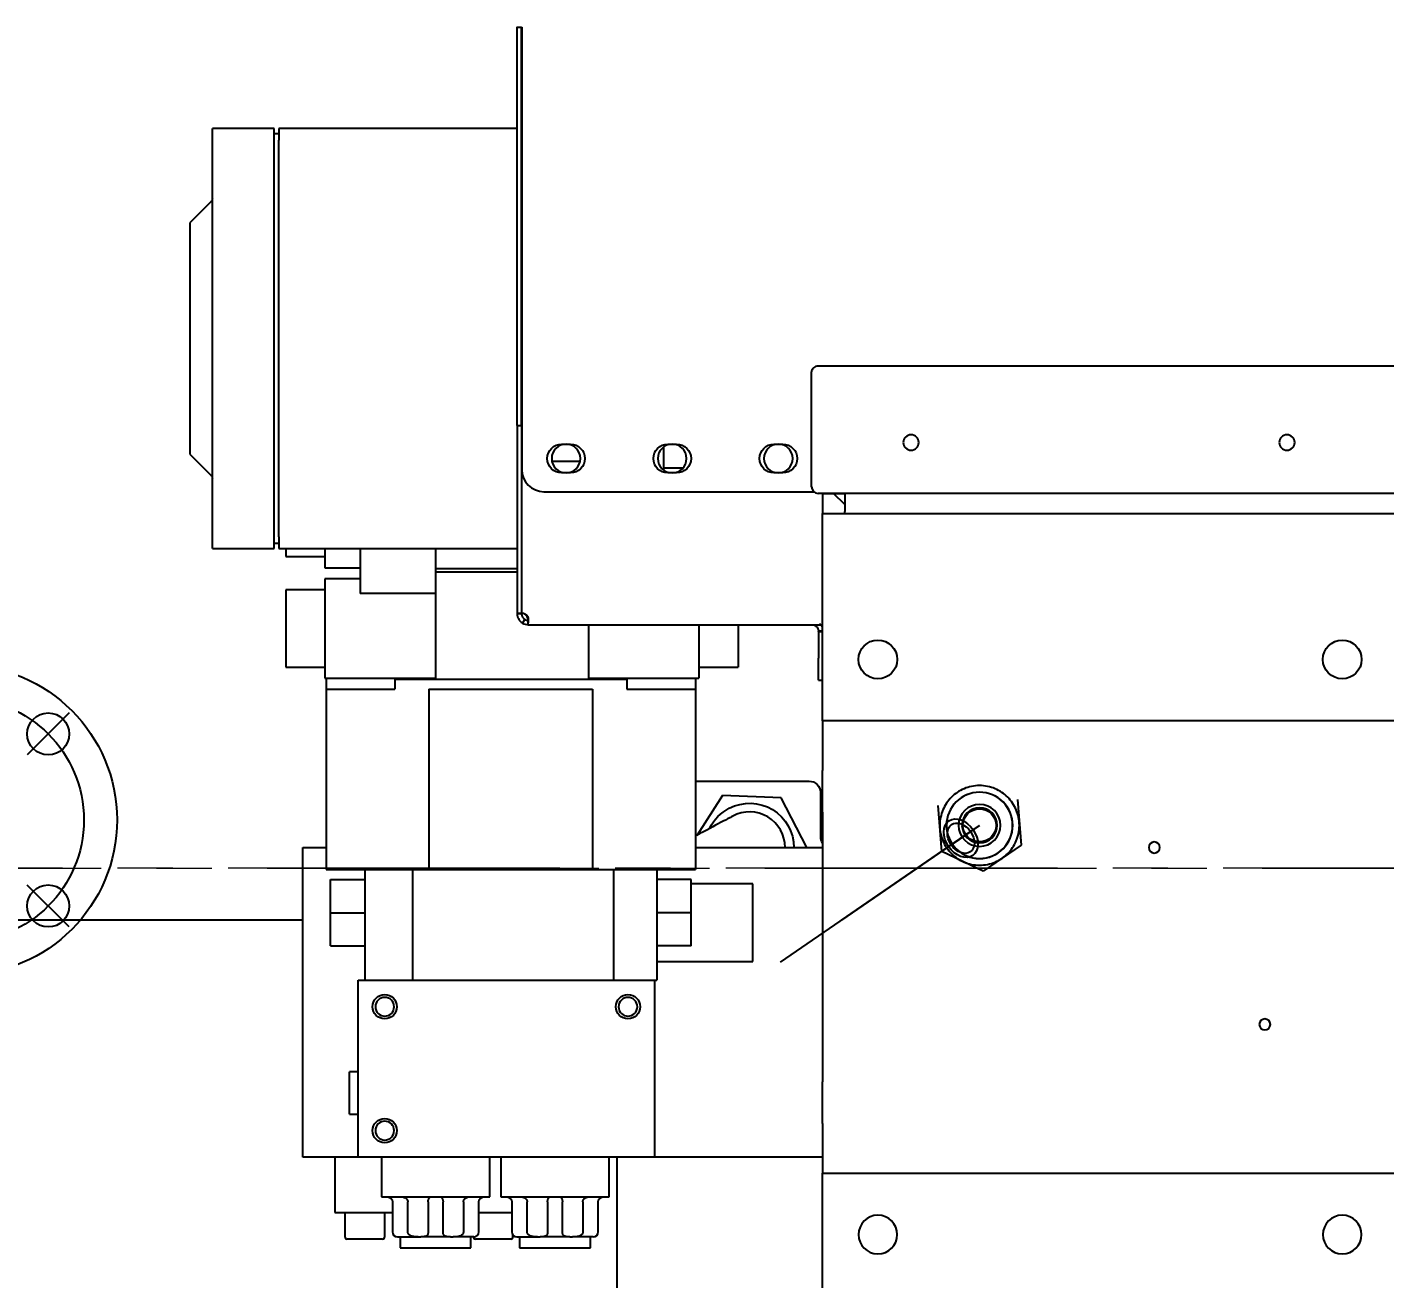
# Model space of a CAD drawing. Header units: millimetres. Extents: x 10462777 to 22643323, y 453826 to 1389191.
# Drawn here: x 11308033 to 11308647, y 584089 to 584655 of the extents above; entities that cross this region are included whole.
import ezdxf

# ---------------------------------------------------------------- set-up
doc = ezdxf.new("R2010")
doc.units = ezdxf.units.MM
doc.header["$LTSCALE"] = 200
doc.header["$MEASUREMENT"] = 0
doc.header["$PDMODE"] = 35
doc.header["$PDSIZE"] = -5
for name, pattern in [('CENTER', [2, 1.25, -0.25, 0.25, -0.25]), ('CENTER2', [1.125, 0.75, -0.125, 0.125, -0.125]), ('PHANTOM', [2.5, 1.25, -0.25, 0.25, -0.25, 0.25, -0.25])]:
    doc.linetypes.add(name, pattern=pattern)
doc.layers.get('0').update_dxf_attribs({"linetype": 'CONTINUOUS'})
doc.layers.get('DEFPOINTS').update_dxf_attribs({"linetype": 'CONTINUOUS'})
for name, color, linetype in [('1', 1, 'CENTER'), ('2', 2, 'CONTINUOUS'), ('CL', 3, 'CONTINUOUS'), ('DV1_DEFAULT', 7, 'CONTINUOUS')]:
    doc.layers.add(name, color=color, linetype=linetype)
doc.layers.add('LAYOUT', color=8, linetype='CONTINUOUS', lineweight=25)
doc.styles.get("Standard").update_dxf_attribs({"font": 'SYMBOL'})
doc.dimstyles.new('DS ROBOTEC', dxfattribs={"dimscale": 0, "dimtxt": 2.5, "dimasz": 2.5, "dimexe": 0.3, "dimexo": 0.3, "dimgap": 0.5, "dimtad": 1, "dimzin": 9, "dimdsep": 46, "dimtxsty": 'Standard', "dimblk": 'OPEN', "dimcen": 0, "dimclrd": 4, "dimclre": 4, "dimclrt": 110, "dimazin": 2, "dimtm": 1.5, "dimtfac": 1, "dimtmove": 0, "dimatfit": 3, "dimldrblk": 'OPEN', "dimfxl": 1, "dimtfill": 1, "dimtolj": 1, "dimlwd": -1, "dimlwe": -1, "dimarcsym": 0})

# ---------------------------------------------------------------- blocks, each defined once
blk = doc.blocks.new('A$C71DC35F3')
for centre, radius in [((0, 70), 70), ((-38.89, 108.89), 9.5), ((38.89, 108.89), 9.5), ((0, 70), 17.5), ((-38.89, 31.11), 9.5), ((38.89, 31.11), 9.5)]:
    blk.add_circle(centre, radius)
at = {"layer": 'CL'}
for p, q in [((-48.37, 118.37), (-29.42, 99.42)), ((48.37, 118.37), (29.42, 99.42)), ((-48.37, 21.63), (-29.42, 40.58)), ((48.37, 21.63), (29.42, 40.58))]:
    blk.add_line(p, q, dxfattribs=at)
blk.add_circle((0, 70), 55, dxfattribs=at)
blk = doc.blocks.new('A$C3EBB01AA')
blk.add_blockref('A$C71DC35F3', (0, -70))
blk = doc.blocks.new('r710ic')
at = {"layer": 'DV1_DEFAULT', "color": 1, "linetype": 'CENTER2', "lineweight": 0}
for p, q in [((272041.37, 102141.44), (272041.37, 106426.45)), ((272041.37, 106323.81), (272041.37, 102038.81))]:
    blk.add_line(p, q, dxfattribs=at)
at = {"layer": 'LAYOUT', "color": 3}
blk.add_circle((272041.37, 104232.63), 2050.12, dxfattribs=at)
blk = doc.blocks.new('A$C7DA30AB0')
at = {"layer": 'LAYOUT', "color": 6, "linetype": 'PHANTOM'}
blk.add_circle((3030.45, 3025.99, 0), 2693.02, dxfattribs=at)
blk = doc.blocks.new('_OPEN')
at = {"color": 0, "linetype": 'ByBlock'}
for p, q in [((-1, 0.1667), (0, 0)), ((0, 0), (-1, -0.1667)), ((0, 0), (-1, 0))]:
    blk.add_line(p, q, dxfattribs=at)
blk = doc.blocks.new('*D260')
at = {"color": 4, "linetype": 'ByBlock', "ltscale": 10, "transparency": 16777216}
for p, q in [((11307559.25, 584536.53), (11307559.25, 584230.76)), ((11307807.86, 582789.32), (11307807.86, 584272.76)), ((11307384.25, 584251.76), (11307209.25, 584251.76)), ((11307807.86, 584251.76), (11307559.25, 584251.76)), ((11307982.86, 584251.76), (11308157.86, 584251.76))]:
    blk.add_line(p, q, dxfattribs=at)
at = {"layer": 'DEFPOINTS', "color": 0, "ltscale": 10, "transparency": 16777216}
for p in [(11307559.25, 584557.53, 0), (11307559.25, 584251.76), (11307807.86, 582768.32, 0)]:
    blk.add_point(p, dxfattribs=at)
at = {"color": 4, "ltscale": 10, "transparency": 16777216, "xscale": 175, "yscale": 175, "zscale": 175}
blk.add_blockref('_OPEN', (11307559.25, 584251.76), dxfattribs=at)
at = {"color": 4, "ltscale": 10, "transparency": 16777216, "xscale": 175, "yscale": 175, "zscale": 175, "rotation": 180}
blk.add_blockref('_OPEN', (11307807.86, 584251.76), dxfattribs=at)
at = {"color": 110, "ltscale": 10, "transparency": 16777216, "insert": (11307683.55, 584411.03), "char_height": 175, "attachment_point": 5, "bg_fill": 3, "box_fill_scale": 1.25, "bg_fill_color": 256, "bg_fill_true_color": 13158600, "bg_fill_transparency": 0}
blk.add_mtext('\\A1;249', dxfattribs=at)

msp = doc.modelspace()

# ---------------------------------------------------------------- linework, layer by layer
at = {"layer": '1', "color": 124, "linetype": 'Continuous'}
for p, q in [((11308392.86213, 584444.43833, 0), (11308397.8622, 584444.43833, 0)), ((11308397.8622, 584444.43833, 0), (11308402.86391, 584444.43833, 0)), ((11308402.86227, 584439.43826, 0), (11308397.8622, 584444.43833, 0)), ((11308487.96189, 584444.43833, 0), (11308402.86227, 584444.43833, 0)), ((11308402.86227, 584444.43833, 0), (11308402.86227, 584436.28822, 0)), ((11308392.86213, 584341.73464, 0), (11308392.86213, 584435.48821, 0)), ((11308392.86213, 584435.48821, 0), (11308766.06743, 584435.48821, 0)), ((11308402.86227, 584435.48821, 0), (11308402.86227, 584436.28822, 0)), ((11308392.86213, 584341.73464, 0), (11308392.86213, 584319.22626, 0)), ((11308912.87561, 584341.73464, 0), (11308392.86213, 584341.73464, 0)), ((11308392.86213, 584300.43214, 0), (11308392.86213, 584319.22626, 0)), ((11308392.86213, 584300.43214, 0), (11308392.86213, 584178.4387, 0)), ((11308392.86213, 584159.64459, 0), (11308392.86213, 584178.4387, 0)), ((11308392.86213, 584159.64459, 0), (11308392.86213, 584137.1362, 0)), ((11308392.86213, 584034.43251, 0), (11308392.86213, 584137.1362, 0)), ((11308392.86213, 584137.1362, 0), (11308912.87561, 584137.1362, 0))]:
    msp.add_line(p, q, dxfattribs=at)
for centre in [(11308417.86248, 584369.43727, 0), (11308627.86547, 584369.43727, 0)]:
    msp.add_circle(centre, 8.75012, dxfattribs=at)
at = {"layer": '1', "color": 124, "linetype": 'Continuous', "extrusion": (0, 0, -1)}
for centre, radius in [((-11308542.86426, 584284.43606, 0), 2.50004), ((-11308592.86497, 584204.43492, 0), 2.50004), ((-11308417.86248, 584109.43357, 0), 8.75012), ((-11308627.86547, 584109.43357, 0), 8.75012)]:
    msp.add_circle(centre, radius, dxfattribs=at)
at = {"layer": '2', "color": 252, "linetype": 'Continuous'}
for p, q in [((11308254.73472, 584655.30176, 0), (11308254.73472, 584655.41677, 0)), ((11308254.73472, 584475.28877, 0), (11308254.73472, 584655.30176, 0)), ((11308254.73472, 584655.30176, 0), (11308256.73475, 584655.30176, 0)), ((11308256.73475, 584655.30176, 0), (11308256.73475, 584655.41677, 0)), ((11308256.73475, 584475.28877, 0), (11308256.73475, 584655.30176, 0)), ((11308256.8602, 584655.30176, 0), (11308256.8602, 584455.28849, 0)), ((11308144.90861, 584609.54068, 0), (11308116.90821, 584609.54068, 0)), ((11308116.90821, 584514.53933, 0), (11308116.90821, 584609.54068, 0)), ((11308144.90861, 584514.53933, 0), (11308144.90861, 584609.54068, 0)), ((11308146.90863, 584607.04064, 0), (11308144.90861, 584607.04064, 0)), ((11308254.73392, 584609.54068, 0), (11308146.90863, 584609.54068, 0)), ((11308146.90863, 584609.54068, 0), (11308146.90863, 584604.24503, 0)), ((11308256.8602, 584609.54068, 0), (11308256.73457, 584609.54068, 0)), ((11308146.90863, 584569.86783, 0), (11308146.90863, 584604.24503, 0)), ((11308116.32241, 584576.45442, 0), (11308106.90807, 584567.04007, 0)), ((11308146.90863, 584541.53971, 0), (11308146.90863, 584569.86783, 0)), ((11308106.90807, 584514.53933, 0), (11308106.90807, 584567.04007, 0)), ((11308146.90863, 584487.53894, 0), (11308146.90863, 584541.53971, 0)), ((11308106.90807, 584462.03858, 0), (11308106.90807, 584514.53933, 0)), ((11308116.90821, 584419.53798, 0), (11308116.90821, 584514.53933, 0)), ((11308144.90861, 584419.53798, 0), (11308144.90861, 584514.53933, 0)), ((11308146.90863, 584459.21083, 0), (11308146.90863, 584487.53894, 0)), ((11308254.73472, 584475.28877, 0), (11308256.73475, 584475.28877, 0)), ((11308254.73472, 584475.28877, 0), (11308254.73472, 584390.28756, 0)), ((11308256.73475, 584475.28877, 0), (11308256.73475, 584390.28756, 0)), ((11308274.86045, 584466.78865, 0), (11308278.86051, 584466.78865, 0)), ((11308322.86113, 584466.78865, 0), (11308326.86119, 584466.78865, 0)), ((11308370.86182, 584466.78865, 0), (11308374.86187, 584466.78865, 0)), ((11308106.90807, 584462.03858, 0), (11308116.32241, 584452.62424, 0)), ((11308146.90863, 584424.83363, 0), (11308146.90863, 584459.21083, 0)), ((11308256.8602, 584390.28756, 0), (11308256.8602, 584455.28825, 0)), ((11308278.86051, 584453.78847, 0), (11308274.86045, 584453.78847, 0)), ((11308326.86119, 584453.78847, 0), (11308322.86113, 584453.78847, 0)), ((11308374.86187, 584453.78847, 0), (11308370.86182, 584453.78847, 0)), ((11308266.86034, 584445.28834, 0), (11308388.87715, 584445.28834, 0)), ((11308392.86213, 584444.53728, 0), (11308392.86213, 584435.48805, 0)), ((11308417.86248, 584444.53911, 0), (11308417.86248, 584444.43833, 0)), ((11308144.90861, 584422.03801, 0), (11308146.90863, 584422.03801, 0)), ((11308146.90863, 584424.83363, 0), (11308146.90863, 584419.53798, 0)), ((11308116.90821, 584419.53798, 0), (11308144.90861, 584419.53798, 0)), ((11308146.90863, 584419.53798, 0), (11308254.73392, 584419.53798, 0)), ((11308256.73457, 584419.53798, 0), (11308256.85832, 584419.53798, 0)), ((11308254.73472, 584390.28756, 0), (11308256.73475, 584390.28756, 0)), ((11308254.73472, 584390.28756, 0), (11308254.73472, 584390.16212, 0)), ((11308256.73475, 584390.16212, 0), (11308254.73472, 584390.16212, 0)), ((11308256.73475, 584390.28756, 0), (11308256.73475, 584390.16212, 0)), ((11308258.16453, 584387.60584, 0), (11308257.11769, 584385.90166, 0)), ((11308259.73479, 584385.90489, 0), (11308259.73479, 584387.45789, 0)), ((11308259.73479, 584385.16205, 0), (11308259.73479, 584385.90487, 0)), ((11308259.73479, 584385.16205, 0), (11308392.86213, 584385.16205, 0)), ((11308392.8621, 584382.162, 0), (11308390.98754, 584382.162, 0)), ((11308390.98754, 584382.03656, 0), (11308390.98754, 584382.162, 0)), ((11308390.98754, 584382.03656, 0), (11308390.98754, 584370.03639, 0)), ((11308390.98754, 584382.03656, 0), (11308392.8621, 584382.03656, 0)), ((11308390.98754, 584360.03625, 0), (11308390.98754, 584370.03639, 0)), ((11308390.98754, 584360.03625, 0), (11308392.8621, 584360.03625, 0)), ((11308157.85879, 584284.43606, 0), (11308168.3605, 584284.43606, 0)), ((11308157.85879, 584144.43407, 0), (11308157.85879, 584284.43606, 0)), ((11308335.35975, 584284.43606, 0), (11308392.86213, 584284.43606, 0)), ((11308182.85914, 584224.43521, 0), (11308316.86105, 584224.43521, 0)), ((11308182.85914, 584144.43407, 0), (11308182.85914, 584224.43521, 0)), ((11308316.86105, 584224.43521, 0), (11308316.86105, 584144.43407, 0)), ((11308182.85916, 584156.84814, 0), (11308182.73414, 584156.84814, 0)), ((11308182.85916, 584156.2634, 0), (11308182.73414, 584156.2634, 0)), ((11308182.85916, 584154.35648, 0), (11308182.73414, 584154.35648, 0)), ((11308182.86094, 584144.43407, 0), (11308157.85879, 584144.43407, 0)), ((11308172.359, 584144.43391, 0), (11308172.359, 584119.43372, 0)), ((11308316.86105, 584144.43407, 0), (11308182.85914, 584144.43407, 0)), ((11308185.76611, 584144.43407, 0), (11308185.76611, 584144.30907, 0)), ((11308186.35085, 584144.43407, 0), (11308186.35085, 584144.30907, 0)), ((11308188.25776, 584144.43407, 0), (11308188.25776, 584144.30907, 0)), ((11308299.86081, 584144.42282, 0), (11308299.86081, 583845.29513, 0)), ((11308392.86213, 584144.43407, 0), (11308316.86058, 584144.43407, 0)), ((11308172.359, 584119.43372, 0), (11308198.36007, 584119.43372, 0)), ((11308176.85906, 584119.43372, 0), (11308176.85906, 584108.43356, 0)), ((11308194.85932, 584108.43356, 0), (11308194.85932, 584119.43372, 0)), ((11308237.35968, 584119.43372, 0), (11308252.35974, 584119.43372, 0)), ((11308252.86014, 584108.43356, 0), (11308252.86014, 584109.23726, 0)), ((11308193.8593, 584107.43355, 0), (11308177.85907, 584107.43355, 0)), ((11308251.86013, 584107.43355, 0), (11308235.8599, 584107.43355, 0))]:
    msp.add_line(p, q, dxfattribs=at)
at = {"layer": '2', "color": 7, "linetype": 'Continuous'}
for p, q in [((11308754.86727, 584502.03883, 0), (11308390.8621, 584502.03883, 0)), ((11308387.86206, 584494.84535, 0), (11308387.86206, 584499.44072, 0)), ((11308387.86206, 584492.84532, 0), (11308387.86206, 584494.84535, 0)), ((11308387.86206, 584447.53838, 0), (11308387.86206, 584492.84532, 0)), ((11308754.86727, 584444.53833, 0), (11308390.8621, 584444.53833, 0))]:
    msp.add_line(p, q, dxfattribs=at)
at = {"layer": '2', "color": 60, "linetype": 'Continuous'}
for p, q in [((11308320.96111, 584465.48884, 0), (11308320.96111, 584455.08854, 0)), ((11308283.21836, 584458.93854, 0), (11308270.5016, 584458.93854, 0)), ((11308329.69098, 584455.9385, 0), (11308320.96111, 584455.9385, 0)), ((11308150.05868, 584419.53895, 0), (11308150.05868, 584415.93793, 0)), ((11308150.05868, 584415.93793, 0), (11308167.75893, 584415.93793, 0)), ((11308167.75893, 584419.53787, 0), (11308167.75893, 584410.93786, 0)), ((11308183.75916, 584419.53823, 0), (11308183.75916, 584399.25698, 0)), ((11308217.75964, 584419.53838, 0), (11308217.75964, 584408.93783, 0)), ((11308167.75893, 584410.93786, 0), (11308183.75994, 584410.93786, 0)), ((11308254.73454, 584410.43785, 0), (11308217.76089, 584410.43785, 0)), ((11308256.85918, 584410.43785, 0), (11308256.73449, 584410.43785, 0)), ((11308183.75916, 584405.93779, 0), (11308167.75893, 584405.93779, 0)), ((11308167.75893, 584405.93779, 0), (11308167.75893, 584360.93715, 0)), ((11308254.73459, 584408.93783, 0), (11308217.75964, 584408.93783, 0)), ((11308217.75964, 584408.93783, 0), (11308217.75964, 584388.15452, 0)), ((11308256.85928, 584408.93783, 0), (11308256.73385, 584408.93783, 0)), ((11308167.75893, 584400.93771, 0), (11308150.05868, 584400.93771, 0)), ((11308150.05868, 584400.93771, 0), (11308150.05868, 584365.93722, 0)), ((11308217.75964, 584399.25698, 0), (11308183.75916, 584399.25698, 0)), ((11308217.75964, 584388.15452, 0), (11308217.75964, 584378.72041, 0)), ((11308286.96062, 584385.1619, 0), (11308286.96062, 584378.72041, 0)), ((11308336.96133, 584385.16318, 0), (11308336.96133, 584360.93715, 0)), ((11308354.66159, 584385.16472, 0), (11308354.66159, 584365.93722, 0)), ((11308217.75964, 584378.72041, 0), (11308217.75964, 584360.43714, 0)), ((11308286.96062, 584378.72041, 0), (11308286.96062, 584360.43714, 0)), ((11308150.05868, 584365.93722, 0), (11308167.75893, 584365.93722, 0)), ((11308167.75893, 584360.93715, 0), (11308217.75964, 584360.93715, 0)), ((11308168.35894, 584360.93769, 0), (11308168.35894, 584355.9381, 0)), ((11308214.8596, 584360.93769, 0), (11308214.8596, 584360.43722, 0)), ((11308286.96062, 584360.93715, 0), (11308336.96133, 584360.93715, 0)), ((11308288.86065, 584360.93769, 0), (11308288.86065, 584360.43722, 0)), ((11308335.36131, 584360.93769, 0), (11308335.36131, 584355.9381, 0)), ((11308336.96133, 584365.93722, 0), (11308354.66159, 584365.93722, 0)), ((11308168.35894, 584355.93708, 0), (11308199.35938, 584355.93708, 0)), ((11308168.35894, 584355.93708, 0), (11308168.35894, 584274.43592, 0)), ((11308304.36087, 584360.43714, 0), (11308199.35938, 584360.43714, 0)), ((11308199.35938, 584360.43714, 0), (11308199.35938, 584355.93708, 0)), ((11308214.8596, 584355.93708, 0), (11308288.86065, 584355.93708, 0)), ((11308214.8596, 584355.93708, 0), (11308214.8596, 584274.43592, 0)), ((11308288.86065, 584355.93708, 0), (11308288.86065, 584274.43592, 0)), ((11308304.36087, 584360.43714, 0), (11308304.36087, 584355.93708, 0)), ((11308304.36087, 584355.93708, 0), (11308335.36131, 584355.93708, 0)), ((11308335.36131, 584355.93708, 0), (11308335.36131, 584274.43592, 0)), ((11308347.56478, 584307.97624, 0), (11308336.18331, 584290.05465, 0)), ((11308374.09962, 584306.85556, 0), (11308347.56478, 584307.97624, 0)), ((11308385.81105, 584284.43611, 0), (11308374.09962, 584306.85556, 0)), ((11308168.35894, 584274.43592, 0), (11308207.35919, 584274.43592, 0)), ((11308170.35897, 584254.93564, 0), (11308170.35897, 584269.93585, 0)), ((11308170.35897, 584269.93585, 0), (11308185.85919, 584269.93585, 0)), ((11308185.85919, 584274.43592, 0), (11308185.85919, 584224.43521, 0)), ((11308207.35949, 584274.43592, 0), (11308214.85999, 584274.43592, 0)), ((11308207.35949, 584274.43592, 0), (11308207.35949, 584224.43521, 0)), ((11308214.8596, 584274.43592, 0), (11308288.86065, 584274.43592, 0)), ((11308288.85968, 584274.43592, 0), (11308298.36079, 584274.43592, 0)), ((11308298.36079, 584274.43592, 0), (11308298.36079, 584224.43521, 0)), ((11308298.36132, 584274.43592, 0), (11308335.36131, 584274.43592, 0)), ((11308317.86106, 584274.43592, 0), (11308317.86106, 584224.43521, 0)), ((11308333.36128, 584269.93585, 0), (11308317.86106, 584269.93585, 0)), ((11308333.36128, 584254.93564, 0), (11308333.36128, 584269.93585, 0)), ((11308361.36168, 584267.93583, 0), (11308333.36149, 584267.93583, 0)), ((11308361.36168, 584232.93533, 0), (11308361.36168, 584267.93583, 0)), ((11308170.35897, 584239.93543, 0), (11308170.35897, 584254.93564, 0)), ((11308170.35897, 584254.93564, 0), (11308185.85919, 584254.93564, 0)), ((11308333.36128, 584254.93564, 0), (11308317.86106, 584254.93564, 0)), ((11308333.36128, 584239.93543, 0), (11308333.36128, 584254.93564, 0)), ((11308170.35897, 584239.93543, 0), (11308185.85919, 584239.93543, 0)), ((11308333.36128, 584239.93543, 0), (11308317.86106, 584239.93543, 0)), ((11308317.86125, 584232.93533, 0), (11308361.36168, 584232.93533, 0)), ((11308316.86076, 584224.43521, 0), (11308317.86106, 584224.43521, 0)), ((11308182.85914, 584182.93462, 0), (11308178.85909, 584182.93462, 0)), ((11308178.85909, 584163.93435, 0), (11308178.85909, 584182.93462, 0)), ((11308178.85909, 584163.93435, 0), (11308182.85914, 584163.93435, 0)), ((11308193.35929, 584144.43407, 0), (11308193.35929, 584126.43382, 0)), ((11308242.35999, 584126.43382, 0), (11308242.35999, 584144.43407, 0)), ((11308247.36006, 584144.43407, 0), (11308247.36006, 584126.43382, 0)), ((11308296.36076, 584126.43382, 0), (11308296.36076, 584144.43407, 0)), ((11308193.35929, 584126.43382, 0), (11308193.73151, 584126.43382, 0)), ((11308193.73151, 584126.43382, 0), (11308197.9988, 584126.43382, 0)), ((11308197.9988, 584126.43382, 0), (11308203.41532, 584126.43382, 0)), ((11308198.35937, 584124.23378, 0), (11308198.35937, 584110.63359, 0)), ((11308203.41532, 584126.43382, 0), (11308232.30396, 584126.43382, 0)), ((11308205.30234, 584110.63359, 0), (11308205.30234, 584124.23378, 0)), ((11308214.50025, 584124.23378, 0), (11308214.50025, 584110.63359, 0)), ((11308221.21904, 584110.63359, 0), (11308221.21904, 584124.23378, 0)), ((11308230.41694, 584124.23378, 0), (11308230.41694, 584110.63359, 0)), ((11308232.30396, 584126.43382, 0), (11308237.72048, 584126.43382, 0)), ((11308237.35992, 584110.63359, 0), (11308237.35992, 584124.23378, 0)), ((11308237.72048, 584126.43382, 0), (11308241.98777, 584126.43382, 0)), ((11308241.98777, 584126.43382, 0), (11308242.35999, 584126.43382, 0)), ((11308247.36006, 584126.43382, 0), (11308247.73228, 584126.43382, 0)), ((11308247.73228, 584126.43382, 0), (11308251.99957, 584126.43382, 0)), ((11308251.99957, 584126.43382, 0), (11308257.41609, 584126.43382, 0)), ((11308252.36013, 584124.23378, 0), (11308252.36013, 584110.63359, 0)), ((11308257.41609, 584126.43382, 0), (11308286.30473, 584126.43382, 0)), ((11308259.30311, 584110.63359, 0), (11308259.30311, 584124.23378, 0)), ((11308268.50102, 584124.23378, 0), (11308268.50102, 584110.63359, 0)), ((11308275.2198, 584110.63359, 0), (11308275.2198, 584124.23378, 0)), ((11308284.41771, 584124.23378, 0), (11308284.41771, 584110.63359, 0)), ((11308286.30473, 584126.43382, 0), (11308291.72125, 584126.43382, 0)), ((11308291.36069, 584110.63359, 0), (11308291.36069, 584124.23378, 0)), ((11308291.72125, 584126.43382, 0), (11308295.98854, 584126.43382, 0)), ((11308295.98854, 584126.43382, 0), (11308296.36076, 584126.43382, 0)), ((11308200.5594, 584108.43356, 0), (11308209.93879, 584108.43356, 0)), ((11308201.85941, 584108.43356, 0), (11308201.85941, 584103.43349, 0)), ((11308201.85941, 584103.43349, 0), (11308204.00304, 584103.43349, 0)), ((11308204.00304, 584103.43349, 0), (11308233.85987, 584103.43349, 0)), ((11308209.93879, 584108.43356, 0), (11308211.16688, 584108.43356, 0)), ((11308224.5524, 584108.43356, 0), (11308211.16688, 584108.43356, 0)), ((11308224.5524, 584108.43356, 0), (11308225.78049, 584108.43356, 0)), ((11308235.15989, 584108.43356, 0), (11308225.78049, 584108.43356, 0)), ((11308233.85987, 584103.43349, 0), (11308233.85987, 584108.43356, 0)), ((11308254.56016, 584108.43356, 0), (11308263.93956, 584108.43356, 0)), ((11308255.86018, 584108.43356, 0), (11308255.86018, 584103.43349, 0)), ((11308255.86018, 584103.43349, 0), (11308258.00381, 584103.43349, 0)), ((11308258.00381, 584103.43349, 0), (11308287.86064, 584103.43349, 0)), ((11308263.93956, 584108.43356, 0), (11308265.16765, 584108.43356, 0)), ((11308278.55317, 584108.43356, 0), (11308265.16765, 584108.43356, 0)), ((11308278.55317, 584108.43356, 0), (11308279.78126, 584108.43356, 0)), ((11308289.16065, 584108.43356, 0), (11308279.78126, 584108.43356, 0)), ((11308287.86064, 584103.43349, 0), (11308287.86064, 584108.43356, 0))]:
    msp.add_line(p, q, dxfattribs=at)
at = {"layer": '2', "color": 203, "linetype": 'Continuous'}
for p, q in [((11308335.36168, 584314.43649, 0), (11308386.86204, 584314.43649, 0)), ((11308391.86211, 584309.43641, 0), (11308391.86211, 584289.43613, 0))]:
    msp.add_line(p, q, dxfattribs=at)
at = {"layer": '2', "color": 51, "linetype": 'Continuous'}
for p, q in [((11308481.00433, 584306.19169, 0), (11308482.61429, 584285.46924, 0)), ((11308446.72194, 584282.68071, 0), (11308445.11198, 584303.40317, 0)), ((11308463.86314, 584294.4362, 0), (11308452.18417, 584286.42673, 0)), ((11308456.02843, 584289.06313, 0), (11308463.86314, 584294.4362, 0)), ((11308455.40886, 584288.63823, 0), (11308401.46551, 584251.64369, 0)), ((11308405.83918, 584254.64317, 0), (11308459.78252, 584291.6377, 0)), ((11308449.01842, 584284.25565, 0), (11308454.37901, 584287.93196, 0)), ((11308454.37901, 584287.93196, 0), (11308456.02843, 584289.06313, 0)), ((11308459.78252, 584291.6377, 0), (11308455.40886, 584288.63823, 0)), ((11308465.47309, 584273.71374, 0), (11308446.72194, 584282.68071, 0)), ((11308452.18417, 584286.42673, 0), (11308449.01842, 584284.25565, 0)), ((11308482.61429, 584285.46924, 0), (11308465.47309, 584273.71374, 0)), ((11308437.32957, 584276.23939, 0), (11308373.649, 584232.56703, 0)), ((11308401.46551, 584251.64369, 0), (11308405.83918, 584254.64317, 0))]:
    msp.add_line(p, q, dxfattribs=at)
at = {"layer": '2', "color": 27, "linetype": 'Continuous'}
msp.add_line((11308375.92093, 584284.43443, -0.02159), (11308375.92093, 584284.43601, -0.02159), dxfattribs=at)
at = {"layer": '2', "color": 252, "linetype": 'Continuous', "extrusion": (0, 0, -1)}
for centre, radius in [((-11308276.86048, 584460.28856, 0), 6.50009), ((-11308324.86116, 584460.28856, 0), 6.50009), ((-11308372.86184, 584460.28856, 0), 6.50009), ((-11308194.85932, 584212.43504, 0), 4.25006), ((-11308304.86088, 584212.43504, 0), 4.25006), ((-11308194.85932, 584156.43424, 0), 4.25006)]:
    msp.add_circle(centre, radius, dxfattribs=at)
at = {"layer": '2', "color": 7, "linetype": 'Continuous', "extrusion": (0, 0, -1)}
for centre in [(-11308432.8627, 584467.53866, 0), (-11308602.86511, 584467.53866, 0)]:
    msp.add_circle(centre, 3.50005, dxfattribs=at)
at = {"layer": '2', "color": 51, "linetype": 'PHANTOM', "extrusion": (0, 0, -1)}
msp.add_circle((-11308463.86314, 584294.4362, 0), 18.00026, dxfattribs=at)
at = {"layer": '2', "color": 51, "linetype": 'Continuous', "extrusion": (0, 0, -1)}
for radius in [15.00021, 14.95021, 9.50013, 7.95011]:
    msp.add_circle((-11308463.86314, 584294.4362, 0), radius, dxfattribs=at)
at = {"layer": '2', "color": 51, "linetype": 'Continuous'}
msp.add_circle((11308463.86314, 584294.4362, 0), 7.50011, dxfattribs=at)
at = {"layer": '2', "color": 252, "linetype": 'Continuous'}
for centre in [(11308194.85932, 584212.43504, 0), (11308304.86088, 584212.43504, 0), (11308194.85932, 584156.43424, 0)]:
    msp.add_circle(centre, 5.50008, dxfattribs=at)
at = {"layer": '2', "color": 252, "linetype": 'Continuous', "extrusion": (0, 0, -1)}
for centre, radius, start, end in [((-11308114.90818, 584577.86865, 0), 2.00003, 180, 224.99999992), ((-11308274.86045, 584460.28856, 0), 6.50009, 270, 90), ((-11308278.86051, 584460.28856, 0), 6.50009, 90, 270), ((-11308322.86113, 584460.28856, 0), 6.50009, 270, 90), ((-11308326.86119, 584460.28856, 0), 6.50009, 90, 270), ((-11308370.86182, 584460.28856, 0), 6.50009, 270, 90), ((-11308374.86187, 584460.28856, 0), 6.50009, 90, 270), ((-11308114.90818, 584451.21, 0), 2.00003, 135.00000008, 180)]:
    msp.add_arc(centre, radius, start, end, dxfattribs=at)
at = {"layer": '2', "color": 252, "linetype": 'Continuous'}
for centre, radius, start, end in [((11308266.86034, 584455.28849, 0), 10.00014, 180, 270), ((11308256.8602, 584387.28752, 0), 3.00004, 73.37258318, 90), ((11308259.73479, 584390.16212, 0), 5.00007, 238.4385327, 270), ((11308259.73479, 584390.16212, 0), 3.00004, 238.4385327, 270), ((11308177.85907, 584108.43356, 0), 1.00001, 180, 270), ((11308193.8593, 584108.43356, 0), 1.00001, 270, 0), ((11308235.8599, 584108.43356, 0), 1.00001, 180, 270), ((11308251.86013, 584108.43356, 0), 1.00001, 270, 0)]:
    msp.add_arc(centre, radius, start, end, dxfattribs=at)
at = {"layer": '2', "color": 7, "linetype": 'Continuous'}
msp.add_arc((11308390.8621, 584447.53838, 0), 3.00004, 180, 270, dxfattribs=at)
at = {"layer": '2', "color": 203, "linetype": 'Continuous', "extrusion": (0, 0, -1)}
msp.add_arc((-11308386.86204, 584309.43641, 0), 5.00007, 90, 180, dxfattribs=at)
at = {"layer": '2', "color": 60, "linetype": 'Continuous', "extrusion": (0, 0, -1)}
for centre, radius, start, end in [((-11308359.86166, 584284.43606, 0), 20.00028, 62.41841455, 179.99777656), ((-11308359.86166, 584284.43606, 0), 20.00028, 26.15968293, 62.41841455), ((-11308196.15933, 584124.23378, 0), 2.20003, 90, 180), ((-11308239.55995, 584124.23378, 0), 2.20003, 0, 90), ((-11308250.1601, 584124.23378, 0), 2.20003, 90, 180), ((-11308293.56072, 584124.23378, 0), 2.20003, 0, 90)]:
    msp.add_arc(centre, radius, start, end, dxfattribs=at)
at = {"layer": '2', "color": 27, "linetype": 'Continuous', "extrusion": (-3.60584e-05, -1.92311e-05, 1)}
msp.add_arc((11308359.81336, 584284.40627, -419.01947), 16.10023, 0.07752246, 118.16796731, dxfattribs=at)
at = {"layer": '2', "color": 203, "linetype": 'Continuous'}
msp.add_arc((11308396.86218, 584289.43613, 0), 5.00007, 180, 216.87052171, dxfattribs=at)
at = {"layer": '2', "color": 60, "linetype": 'Continuous'}
for centre, start, end in [((11308200.5594, 584110.63359, 0), 180, 270), ((11308235.15989, 584110.63359, 0), 270, 0), ((11308254.56016, 584110.63359, 0), 180, 270), ((11308289.16065, 584110.63359, 0), 270, 0)]:
    msp.add_arc(centre, 2.20003, start, end, dxfattribs=at)
at = {"layer": '2', "color": 7, "linetype": 'Continuous'}
msp.add_ellipse((11308390.8621, 584499.44072, 0), major_axis=(-3.00004, 0), ratio=0.866025404, start_param=4.71238898, end_param=6.283185307, dxfattribs=at)
at = {"layer": '2', "color": 51, "linetype": 'Continuous'}
for major_axis in [(-5.37307, 7.83471), (4.2419, -6.1853)]:
    msp.add_ellipse((11308455.40886, 584288.63823, 0), major_axis=major_axis, ratio=0.707106781, dxfattribs=at)
at = {"layer": '2', "color": 252, "linetype": 'Continuous'}
for points, knots in [([(11308254.73472, 584390.16212, 0), (11308254.73472, 584390.00867, 0), (11308254.74009, 584389.75195, 0), (11308254.84097, 584389.08241, 0), (11308254.93942, 584388.66948, 0), (11308255.21247, 584388.01619, 0), (11308255.32404, 584387.79323, 0), (11308255.58943, 584387.35456, 0), (11308255.74326, 584387.13895, 0), (11308256.08768, 584386.73131, 0), (11308256.27817, 584386.53944, 0), (11308256.68371, 584386.19186, 0), (11308256.8987, 584386.03619, 0), (11308257.11769, 584385.90166, 0)], [0, 0, 0, 0, 0.25, 0.25, 0.5, 0.5, 0.625, 0.625, 0.75, 0.75, 0.875, 0.875, 1, 1, 1, 1]), ([(11308256.73475, 584390.16212, 0), (11308256.73477, 584390.1542, 0), (11308256.7348, 584390.1384, 0), (11308256.73514, 584390.11145, 0), (11308256.73576, 584390.08221, 0), (11308256.73677, 584390.0505, 0), (11308256.73822, 584390.01642, 0), (11308256.7402, 584389.98002, 0), (11308256.7428, 584389.94133, 0), (11308256.74609, 584389.90042, 0), (11308256.75016, 584389.85733, 0), (11308256.75512, 584389.81213, 0), (11308256.76104, 584389.76487, 0), (11308256.76802, 584389.71563, 0), (11308256.77616, 584389.66447, 0), (11308256.78555, 584389.61148, 0), (11308256.79627, 584389.55678, 0), (11308256.80843, 584389.50047, 0), (11308256.82209, 584389.44265, 0), (11308256.83735, 584389.38344, 0), (11308256.85427, 584389.32295, 0), (11308256.87294, 584389.26129, 0), (11308256.89343, 584389.1986, 0), (11308256.91579, 584389.13498, 0), (11308256.94009, 584389.07057, 0), (11308257.00903, 584388.89988, 0), (11308257.15192, 584388.61223, 0), (11308257.36236, 584388.31656, 0), (11308257.52199, 584388.13515, 0), (11308257.60536, 584388.04773, 0), (11308257.69219, 584387.96374, 0), (11308257.78213, 584387.88349, 0), (11308257.87479, 584387.80723, 0), (11308257.96975, 584387.73534, 0), (11308258.06653, 584387.66755, 0), (11308258.13181, 584387.62645, 0), (11308258.16453, 584387.60584, 0)], [0, 0, 0, 0, 0.023318987, 0.046559006, 0.069714091, 0.092778247, 0.115745522, 0.138610077, 0.161366262, 0.184008697, 0.206532352, 0.228932625, 0.251205436, 0.27334731, 0.295354288, 0.317223931, 0.33895562, 0.360548873, 0.382003423, 0.403319292, 0.424496877, 0.445537027, 0.466441132, 0.487211212, 0.507850005, 0.528361061, 0.648693756, 0.765961841, 0.7951105, 0.824221585, 0.853330484, 0.882471117, 0.911676325, 0.940978267, 0.970408826, 1, 1, 1, 1]), ([(11308259.73479, 584387.60777, 0), (11308259.74956, 584387.63081, 0), (11308259.77899, 584387.67675, 0), (11308259.81253, 584387.75323, 0), (11308259.83788, 584387.83474, 0), (11308259.85416, 584387.92156, 0), (11308259.86141, 584388.0132, 0), (11308259.8594, 584388.10925, 0), (11308259.84822, 584388.2092, 0), (11308259.82804, 584388.31248, 0), (11308259.79901, 584388.41853, 0), (11308259.76129, 584388.52673, 0), (11308259.71502, 584388.63645, 0), (11308259.66037, 584388.74703, 0), (11308259.59748, 584388.85778, 0), (11308259.52652, 584388.96804, 0), (11308259.44762, 584389.07711, 0), (11308259.36095, 584389.18432, 0), (11308259.22351, 584389.33693, 0), (11308259.0195, 584389.52628, 0), (11308258.73432, 584389.73457, 0), (11308258.41896, 584389.91319, 0), (11308258.07932, 584390.06155, 0), (11308257.83953, 584390.12841, 0), (11308257.71865, 584390.16212, 0)], [0, 0, 0, 0, 0.032951464, 0.065708679, 0.098311288, 0.130804044, 0.163237597, 0.195661351, 0.228113852, 0.260648202, 0.293312412, 0.32614893, 0.359195446, 0.392485751, 0.426050592, 0.459918537, 0.494116825, 0.528672185, 0.563611621, 0.6469583, 0.732449283, 0.819956369, 0.909235244, 1, 1, 1, 1]), ([(11308259.73479, 584385.90491, 0), (11308259.81717, 584386.10344, 0), (11308259.86024, 584386.34757, 0), (11308259.86024, 584386.9358, 0), (11308259.80731, 584387.28631, 0), (11308259.60582, 584388.00365, 0), (11308259.45726, 584388.36955, 0), (11308259.07472, 584389.04057, 0), (11308258.84126, 584389.34425, 0), (11308258.31661, 584389.84231, 0), (11308258.02536, 584390.03699, 0), (11308257.71865, 584390.16212, 0)], [0, 0, 0, 0, 0.184011742, 0.184011742, 0.388008807, 0.388008807, 0.592005871, 0.592005871, 0.796002936, 0.796002936, 1, 1, 1, 1]), ([(11308387.9875, 584385.16205, 0), (11308388.06259, 584385.16205, 0), (11308388.17939, 584385.15968, 0), (11308388.47822, 584385.12546, 0), (11308388.66043, 584385.09317, 0), (11308389.06305, 584384.97052, 0), (11308389.28258, 584384.87955, 0), (11308389.71299, 584384.62878, 0), (11308389.92329, 584384.46891, 0), (11308390.29441, 584384.0978, 0), (11308390.45428, 584383.88749, 0), (11308390.70505, 584383.45709, 0), (11308390.79601, 584383.23755, 0), (11308390.91866, 584382.83494, 0), (11308390.95096, 584382.65273, 0), (11308390.98518, 584382.35389, 0), (11308390.98754, 584382.23709, 0), (11308390.98754, 584382.162, 0)], [0, 0, 0, 0, 0.125, 0.125, 0.25, 0.25, 0.375, 0.375, 0.5, 0.5, 0.625, 0.625, 0.75, 0.75, 0.875, 0.875, 1, 1, 1, 1]), ([(11308391.52307, 584385.6976, 0), (11308391.52308, 584385.69759, 0), (11308391.67718, 584385.54348, 0), (11308391.96397, 584385.21631, 0), (11308392.31809, 584384.68714, 0), (11308392.54488, 584384.23502, 0), (11308392.65116, 584383.96731, 0), (11308392.68268, 584383.88123, 0)], [0, 0, 0, 0, 0.000006564, 0.292724504, 0.582048088, 0.864853483, 1, 1, 1, 1])]:
    msp.add_open_spline(points, degree=3, knots=knots, dxfattribs=at)
at = {"layer": '2', "color": 27, "linetype": 'Continuous'}
msp.add_open_spline([(11308352.28508, 584298.64214, 0), (11308351.8204, 584298.39431, 0), (11308348.65329, 584296.70519, 0), (11308340.1634, 584292.17725, 0), (11308335.80896, 584289.85488, 0)], degree=3, knots=[0, 0, 0, 0, 0.549753296, 1, 1, 1, 1], dxfattribs=at)
at = {"layer": '2', "color": 60, "linetype": 'Continuous'}
for points, knots in [([(11308202.86501, 584126.43382, 0), (11308203.00456, 584126.43382, 0), (11308203.14726, 584126.41927, 0), (11308203.42754, 584126.36423, 0), (11308203.5665, 584126.32384, 0), (11308203.97957, 584126.16486, 0), (11308204.23866, 584126.01412, 0), (11308204.70958, 584125.62461, 0), (11308204.91042, 584125.39655, 0), (11308205.13759, 584124.988, 0), (11308205.19736, 584124.84569, 0), (11308205.28007, 584124.54707, 0), (11308205.30234, 584124.3906, 0), (11308205.30234, 584124.23378, 0)], [0, 0, 0, 0, 0.125, 0.125, 0.25, 0.25, 0.5, 0.5, 0.75, 0.75, 0.875, 0.875, 1, 1, 1, 1]), ([(11308214.50025, 584124.23378, 0), (11308214.50025, 584124.39062, 0), (11308214.51148, 584124.54335, 0), (11308214.55333, 584124.84145, 0), (11308214.58427, 584124.98684, 0), (11308214.65831, 584125.25637, 0), (11308214.70217, 584125.38388, 0), (11308214.79621, 584125.61732, 0), (11308214.84619, 584125.72326, 0), (11308214.94918, 584125.91613, 0), (11308215.00266, 584126.00356, 0), (11308215.10747, 584126.15445, 0), (11308215.15905, 584126.21853, 0), (11308215.25925, 584126.32376, 0), (11308215.30809, 584126.36487, 0), (11308215.39837, 584126.4196, 0), (11308215.44026, 584126.43382, 0), (11308215.4787, 584126.43382, 0)], [0, 0, 0, 0, 0.125, 0.125, 0.25, 0.25, 0.375, 0.375, 0.5, 0.5, 0.625, 0.625, 0.75, 0.75, 0.875, 0.875, 1, 1, 1, 1]), ([(11308220.24058, 584126.43382, 0), (11308220.27902, 584126.43382, 0), (11308220.32089, 584126.4196, 0), (11308220.41112, 584126.36492, 0), (11308220.45995, 584126.32384, 0), (11308220.56018, 584126.21859, 0), (11308220.61178, 584126.1545, 0), (11308220.71661, 584126.00359, 0), (11308220.77009, 584125.91614, 0), (11308220.87294, 584125.72356, 0), (11308220.9228, 584125.61789, 0), (11308221.01654, 584125.3854, 0), (11308221.0606, 584125.2575, 0), (11308221.13467, 584124.98829, 0), (11308221.16545, 584124.84444, 0), (11308221.2078, 584124.54405, 0), (11308221.21904, 584124.39066, 0), (11308221.21904, 584124.23378, 0)], [0, 0, 0, 0, 0.125, 0.125, 0.25, 0.25, 0.375, 0.375, 0.5, 0.5, 0.625, 0.625, 0.75, 0.75, 0.875, 0.875, 1, 1, 1, 1]), ([(11308230.41694, 584124.23378, 0), (11308230.41694, 584124.39069, 0), (11308230.43857, 584124.54348, 0), (11308230.52048, 584124.8417, 0), (11308230.58143, 584124.98714, 0), (11308230.73092, 584125.25675, 0), (11308230.82103, 584125.3843, 0), (11308231.02052, 584125.61779, 0), (11308231.12944, 584125.72375, 0), (11308231.36287, 584125.91663, 0), (11308231.48854, 584126.00406, 0), (11308231.74687, 584126.15492, 0), (11308231.88, 584126.21897, 0), (11308232.15383, 584126.32412, 0), (11308232.29542, 584126.36517, 0), (11308232.57542, 584126.41971, 0), (11308232.71504, 584126.43382, 0), (11308232.85428, 584126.43382, 0)], [0, 0, 0, 0, 0.125, 0.125, 0.25, 0.25, 0.375, 0.375, 0.5, 0.5, 0.625, 0.625, 0.75, 0.75, 0.875, 0.875, 1, 1, 1, 1]), ([(11308256.86578, 584126.43382, 0), (11308257.00532, 584126.43382, 0), (11308257.14803, 584126.41927, 0), (11308257.42831, 584126.36423, 0), (11308257.56727, 584126.32384, 0), (11308257.98034, 584126.16486, 0), (11308258.23943, 584126.01412, 0), (11308258.71035, 584125.62461, 0), (11308258.91119, 584125.39655, 0), (11308259.13835, 584124.988, 0), (11308259.19813, 584124.84569, 0), (11308259.28084, 584124.54707, 0), (11308259.30311, 584124.3906, 0), (11308259.30311, 584124.23378, 0)], [0, 0, 0, 0, 0.125, 0.125, 0.25, 0.25, 0.5, 0.5, 0.75, 0.75, 0.875, 0.875, 1, 1, 1, 1]), ([(11308268.50102, 584124.23378, 0), (11308268.50102, 584124.39062, 0), (11308268.51224, 584124.54335, 0), (11308268.5541, 584124.84145, 0), (11308268.58504, 584124.98684, 0), (11308268.65908, 584125.25637, 0), (11308268.70294, 584125.38388, 0), (11308268.79697, 584125.61732, 0), (11308268.84695, 584125.72326, 0), (11308268.94995, 584125.91613, 0), (11308269.00342, 584126.00356, 0), (11308269.10824, 584126.15445, 0), (11308269.15982, 584126.21853, 0), (11308269.26001, 584126.32376, 0), (11308269.30886, 584126.36487, 0), (11308269.39914, 584126.4196, 0), (11308269.44103, 584126.43382, 0), (11308269.47947, 584126.43382, 0)], [0, 0, 0, 0, 0.125, 0.125, 0.25, 0.25, 0.375, 0.375, 0.5, 0.5, 0.625, 0.625, 0.75, 0.75, 0.875, 0.875, 1, 1, 1, 1]), ([(11308274.24135, 584126.43382, 0), (11308274.27978, 584126.43382, 0), (11308274.32166, 584126.4196, 0), (11308274.41189, 584126.36492, 0), (11308274.46072, 584126.32384, 0), (11308274.56095, 584126.21859, 0), (11308274.61255, 584126.1545, 0), (11308274.71738, 584126.00359, 0), (11308274.77086, 584125.91614, 0), (11308274.87371, 584125.72356, 0), (11308274.92357, 584125.61789, 0), (11308275.01731, 584125.3854, 0), (11308275.06137, 584125.2575, 0), (11308275.13544, 584124.98829, 0), (11308275.16622, 584124.84444, 0), (11308275.20856, 584124.54405, 0), (11308275.2198, 584124.39066, 0), (11308275.2198, 584124.23378, 0)], [0, 0, 0, 0, 0.125, 0.125, 0.25, 0.25, 0.375, 0.375, 0.5, 0.5, 0.625, 0.625, 0.75, 0.75, 0.875, 0.875, 1, 1, 1, 1]), ([(11308284.41771, 584124.23378, 0), (11308284.41771, 584124.39069, 0), (11308284.43934, 584124.54348, 0), (11308284.52124, 584124.8417, 0), (11308284.5822, 584124.98714, 0), (11308284.73169, 584125.25675, 0), (11308284.82179, 584125.3843, 0), (11308285.02129, 584125.61779, 0), (11308285.13021, 584125.72375, 0), (11308285.36363, 584125.91663, 0), (11308285.4893, 584126.00406, 0), (11308285.74763, 584126.15492, 0), (11308285.88077, 584126.21897, 0), (11308286.1546, 584126.32412, 0), (11308286.29618, 584126.36517, 0), (11308286.57618, 584126.41971, 0), (11308286.7158, 584126.43382, 0), (11308286.85504, 584126.43382, 0)], [0, 0, 0, 0, 0.125, 0.125, 0.25, 0.25, 0.375, 0.375, 0.5, 0.5, 0.625, 0.625, 0.75, 0.75, 0.875, 0.875, 1, 1, 1, 1]), ([(11308209.93879, 584108.43356, 0), (11308209.48651, 584108.43356, 0), (11308209.02441, 584108.43358, 0), (11308208.32033, 584108.47208, 0), (11308208.08372, 584108.49166, 0), (11308207.60723, 584108.55619, 0), (11308207.36942, 584108.60101, 0), (11308206.90453, 584108.72919, 0), (11308206.67406, 584108.81406, 0), (11308206.24761, 584109.03385, 0), (11308206.04936, 584109.16872, 0), (11308205.78651, 584109.42319, 0), (11308205.70731, 584109.51435, 0), (11308205.56695, 584109.71044, 0), (11308205.50521, 584109.81669, 0), (11308205.40559, 584110.03781, 0), (11308205.3676, 584110.15206, 0), (11308205.3159, 584110.38816, 0), (11308205.30234, 584110.5109, 0), (11308205.30234, 584110.63359, 0)], [0, 0, 0, 0, 0.25, 0.25, 0.375, 0.375, 0.5, 0.5, 0.625, 0.625, 0.75, 0.75, 0.8125, 0.8125, 0.875, 0.875, 0.9375, 0.9375, 1, 1, 1, 1]), ([(11308214.50025, 584110.63359, 0), (11308214.50025, 584110.51102, 0), (11308214.49346, 584110.39082, 0), (11308214.46679, 584110.15493, 0), (11308214.44653, 584110.03795, 0), (11308214.36738, 584109.70662, 0), (11308214.28898, 584109.50702, 0), (11308214.09227, 584109.17084, 0), (11308213.97259, 584109.03177, 0), (11308213.70795, 584108.81181, 0), (11308213.5603, 584108.7278, 0), (11308213.08777, 584108.53571, 0), (11308212.73814, 584108.48487, 0), (11308211.98148, 584108.43331, 0), (11308211.58355, 584108.43356, 0), (11308211.16688, 584108.43356, 0)], [0, 0, 0, 0, 0.0625, 0.0625, 0.125, 0.125, 0.25, 0.25, 0.375, 0.375, 0.5, 0.5, 0.75, 0.75, 1, 1, 1, 1]), ([(11308224.5524, 584108.43356, 0), (11308224.13089, 584108.43356, 0), (11308223.73202, 584108.43358, 0), (11308223.16969, 584108.47208, 0), (11308222.98819, 584108.49166, 0), (11308222.63758, 584108.55619, 0), (11308222.47009, 584108.60101, 0), (11308222.15636, 584108.72919, 0), (11308222.00802, 584108.81406, 0), (11308221.7448, 584109.03385, 0), (11308221.62833, 584109.16872, 0), (11308221.47931, 584109.42319, 0), (11308221.4354, 584109.51435, 0), (11308221.3587, 584109.71044, 0), (11308221.32562, 584109.81669, 0), (11308221.27277, 584110.03781, 0), (11308221.25293, 584110.15206, 0), (11308221.22602, 584110.38816, 0), (11308221.21904, 584110.5109, 0), (11308221.21904, 584110.63359, 0)], [0, 0, 0, 0, 0.25, 0.25, 0.375, 0.375, 0.5, 0.5, 0.625, 0.625, 0.75, 0.75, 0.8125, 0.8125, 0.875, 0.875, 0.9375, 0.9375, 1, 1, 1, 1]), ([(11308230.41694, 584110.63359, 0), (11308230.41694, 584110.51102, 0), (11308230.40376, 584110.39082, 0), (11308230.35252, 584110.15493, 0), (11308230.31374, 584110.03795, 0), (11308230.16453, 584109.70662, 0), (11308230.01922, 584109.50702, 0), (11308229.67225, 584109.17084, 0), (11308229.46848, 584109.03177, 0), (11308229.03999, 584108.81181, 0), (11308228.81073, 584108.7278, 0), (11308228.11096, 584108.53571, 0), (11308227.63488, 584108.48487, 0), (11308226.68779, 584108.43331, 0), (11308226.22757, 584108.43356, 0), (11308225.78049, 584108.43356, 0)], [0, 0, 0, 0, 0.0625, 0.0625, 0.125, 0.125, 0.25, 0.25, 0.375, 0.375, 0.5, 0.5, 0.75, 0.75, 1, 1, 1, 1]), ([(11308263.93956, 584108.43356, 0), (11308263.48728, 584108.43356, 0), (11308263.02518, 584108.43358, 0), (11308262.32109, 584108.47208, 0), (11308262.08449, 584108.49166, 0), (11308261.60799, 584108.55619, 0), (11308261.37018, 584108.60101, 0), (11308260.9053, 584108.72919, 0), (11308260.67483, 584108.81406, 0), (11308260.24838, 584109.03385, 0), (11308260.05012, 584109.16872, 0), (11308259.78728, 584109.42319, 0), (11308259.70808, 584109.51435, 0), (11308259.56771, 584109.71044, 0), (11308259.50598, 584109.81669, 0), (11308259.40635, 584110.03781, 0), (11308259.36836, 584110.15206, 0), (11308259.31667, 584110.38816, 0), (11308259.30311, 584110.5109, 0), (11308259.30311, 584110.63359, 0)], [0, 0, 0, 0, 0.25, 0.25, 0.375, 0.375, 0.5, 0.5, 0.625, 0.625, 0.75, 0.75, 0.8125, 0.8125, 0.875, 0.875, 0.9375, 0.9375, 1, 1, 1, 1]), ([(11308268.50102, 584110.63359, 0), (11308268.50102, 584110.51102, 0), (11308268.49422, 584110.39082, 0), (11308268.46756, 584110.15493, 0), (11308268.4473, 584110.03795, 0), (11308268.36814, 584109.70662, 0), (11308268.28974, 584109.50702, 0), (11308268.09304, 584109.17084, 0), (11308267.97336, 584109.03177, 0), (11308267.70872, 584108.81181, 0), (11308267.56107, 584108.7278, 0), (11308267.08854, 584108.53571, 0), (11308266.73891, 584108.48487, 0), (11308265.98224, 584108.43331, 0), (11308265.58432, 584108.43356, 0), (11308265.16765, 584108.43356, 0)], [0, 0, 0, 0, 0.0625, 0.0625, 0.125, 0.125, 0.25, 0.25, 0.375, 0.375, 0.5, 0.5, 0.75, 0.75, 1, 1, 1, 1]), ([(11308278.55317, 584108.43356, 0), (11308278.13165, 584108.43356, 0), (11308277.73279, 584108.43358, 0), (11308277.17046, 584108.47208, 0), (11308276.98896, 584108.49166, 0), (11308276.63835, 584108.55619, 0), (11308276.47086, 584108.60101, 0), (11308276.15713, 584108.72919, 0), (11308276.00879, 584108.81406, 0), (11308275.74557, 584109.03385, 0), (11308275.6291, 584109.16872, 0), (11308275.48008, 584109.42319, 0), (11308275.43617, 584109.51435, 0), (11308275.35947, 584109.71044, 0), (11308275.32639, 584109.81669, 0), (11308275.27354, 584110.03781, 0), (11308275.2537, 584110.15206, 0), (11308275.22679, 584110.38816, 0), (11308275.2198, 584110.5109, 0), (11308275.2198, 584110.63359, 0)], [0, 0, 0, 0, 0.25, 0.25, 0.375, 0.375, 0.5, 0.5, 0.625, 0.625, 0.75, 0.75, 0.8125, 0.8125, 0.875, 0.875, 0.9375, 0.9375, 1, 1, 1, 1]), ([(11308284.41771, 584110.63359, 0), (11308284.41771, 584110.51102, 0), (11308284.40453, 584110.39082, 0), (11308284.35329, 584110.15493, 0), (11308284.3145, 584110.03795, 0), (11308284.16529, 584109.70662, 0), (11308284.01999, 584109.50702, 0), (11308283.67301, 584109.17084, 0), (11308283.46924, 584109.03177, 0), (11308283.04076, 584108.81181, 0), (11308282.8115, 584108.7278, 0), (11308282.11173, 584108.53571, 0), (11308281.63565, 584108.48487, 0), (11308280.68855, 584108.43331, 0), (11308280.22834, 584108.43356, 0), (11308279.78126, 584108.43356, 0)], [0, 0, 0, 0, 0.0625, 0.0625, 0.125, 0.125, 0.25, 0.25, 0.375, 0.375, 0.5, 0.5, 0.75, 0.75, 1, 1, 1, 1])]:
    msp.add_open_spline(points, degree=3, knots=knots, dxfattribs=at)

# ---------------------------------------------------------------- block references
at = {"ltscale": 10}
msp.add_blockref('A$C7DA30AB0', (11303684.4077, 580408.4363, 0), dxfattribs=at)
at = {"rotation": 270}
msp.add_blockref('A$C3EBB01AA', (11308003.78265, 584296.87925, 0), dxfattribs=at)
at = {"layer": 'LAYOUT', "color": 2, "rotation": 270}
msp.add_blockref('r710ic', (11204875.24796, 856316.46559, 0), dxfattribs=at)

# ---------------------------------------------------------------- next in the draw order: dimensions: what is measured, and where the dimension line sits
at = {"ltscale": 10}
dim = msp.add_linear_dim(base=(11307559.24639, 584251.76163, 0), p1=(11307807.85786, 582768.31645, 0), p2=(11307559.24639, 584557.53114, 0), dimstyle='DS ROBOTEC', override={"dimscale": 70, "dimgap": 1, "dimdec": 0, "dimarcsym": 1}, dxfattribs=at)
dim.commit()
dim.dimension.update_dxf_attribs({"geometry": '*D260', "text_midpoint": (11307683.55212, 584251.76163, 0), "dimtype": 160})

doc.saveas('drawing.dxf')
